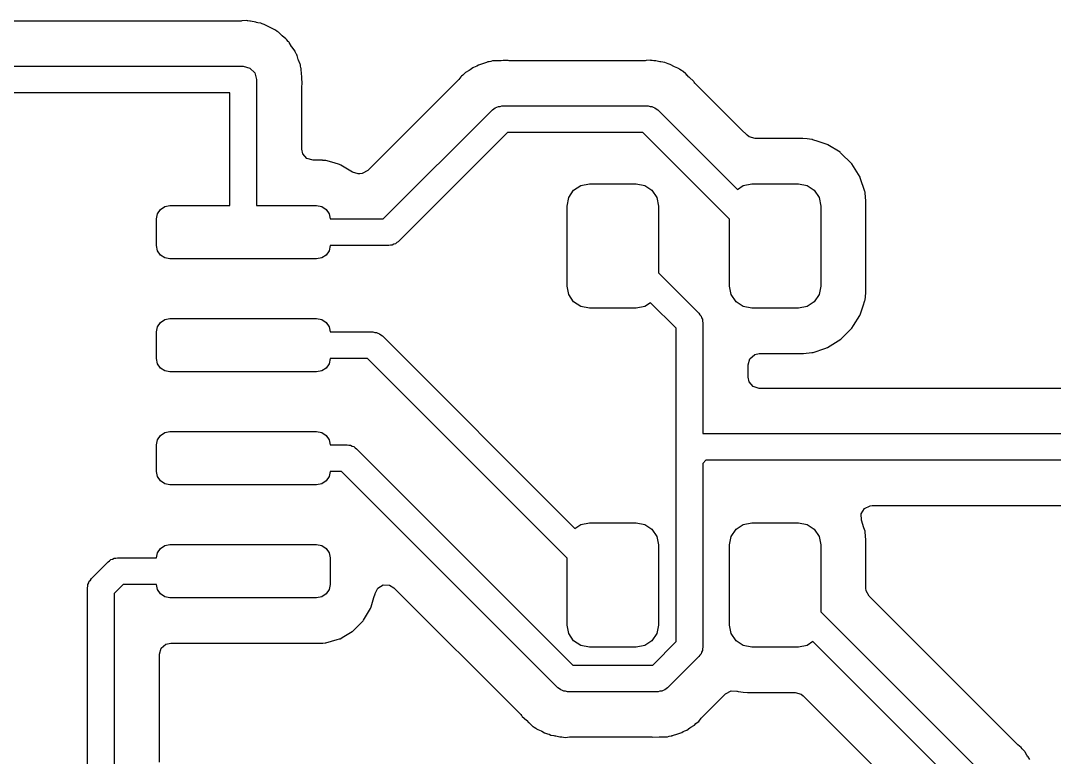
# Model space of a CAD drawing. Extents: x 51 to 243, y -135 to -54.
# Drawn here: x 224 to 235.62, y -82.23 to -73.95 of the extents above; entities that cross this region are included whole.
import ezdxf

# ---------------------------------------------------------------- set-up
doc = ezdxf.new("R2010")
doc.units = 0
doc.layers.add('BLACK', color=7, linetype='CONTINUOUS')

msp = doc.modelspace()

# ---------------------------------------------------------------- linework, layer by layer
at = {"layer": 'BLACK', "linetype": 'CONTINUOUS'}
for p, q in [((226.478, -73.9525), (220.619, -73.9525)), ((226.486, -73.9523), (226.478, -73.9525)), ((226.545, -73.9486), (226.486, -73.9523)), ((226.552, -73.9501), (226.545, -73.9486)), ((226.554, -73.9503), (226.552, -73.9501)), ((226.552, -73.9501), (226.552, -73.9501)), ((226.577, -73.9525), (226.554, -73.9503)), ((226.586, -73.9525), (226.577, -73.9525)), ((226.643, -73.9671), (226.586, -73.9525)), ((226.651, -73.9688), (226.643, -73.9671)), ((226.666, -73.9718), (226.651, -73.9688)), ((226.7, -73.9783), (226.666, -73.9718)), ((226.708, -73.9798), (226.7, -73.9783)), ((226.7, -73.9783), (226.7, -73.9783)), ((226.715, -73.9831), (226.708, -73.9798)), ((226.716, -73.9836), (226.715, -73.9831)), ((226.715, -73.9831), (226.715, -73.9831)), ((226.739, -73.9916), (226.716, -73.9836)), ((226.739, -73.9918), (226.739, -73.9916)), ((226.74, -73.9919), (226.739, -73.9918)), ((226.747, -73.9939), (226.74, -73.9919)), ((226.74, -73.9919), (226.74, -73.9919)), ((226.754, -73.9977), (226.747, -73.9939)), ((226.799, -74.0221), (226.754, -73.9977)), ((226.754, -73.9977), (226.754, -73.9977)), ((226.806, -74.0257), (226.799, -74.0221)), ((226.859, -74.0506), (226.806, -74.0257)), ((226.865, -74.0556), (226.859, -74.0506)), ((226.866, -74.0563), (226.865, -74.0556)), ((226.885, -74.0697), (226.866, -74.0563)), ((226.886, -74.0702), (226.885, -74.0697)), ((226.893, -74.074), (226.886, -74.0702)), ((226.886, -74.0702), (226.886, -74.0702)), ((226.899, -74.0795), (226.893, -74.074)), ((226.936, -74.1141), (226.899, -74.0795)), ((226.899, -74.0795), (226.899, -74.0795)), ((226.942, -74.1193), (226.936, -74.1141)), ((226.981, -74.1516), (226.942, -74.1193)), ((226.987, -74.1566), (226.981, -74.1516)), ((226.992, -74.1631), (226.987, -74.1566)), ((226.992, -74.1639), (226.992, -74.1631)), ((227.008, -74.1817), (226.992, -74.1639)), ((227.014, -74.1879), (227.008, -74.1817)), ((227.019, -74.1946), (227.014, -74.1879)), ((227.046, -74.2373), (227.019, -74.1946)), ((227.05, -74.2439), (227.046, -74.2373)), ((227.085, -74.2912), (227.05, -74.2439)), ((227.088, -74.2986), (227.085, -74.2912)), ((227.088, -74.2996), (227.088, -74.2986)), ((227.099, -74.3208), (227.088, -74.2996)), ((227.099, -74.3217), (227.099, -74.3208)), ((227.104, -74.3284), (227.099, -74.3217)), ((227.099, -74.3217), (227.099, -74.3217)), ((227.106, -74.3359), (227.104, -74.3284)), ((227.108, -74.3411), (227.106, -74.3359)), ((227.106, -74.3359), (227.106, -74.3359)), ((227.121, -74.3834), (227.108, -74.3411)), ((227.122, -74.384), (227.121, -74.3834)), ((227.124, -74.3915), (227.122, -74.384)), ((227.143, -74.4386), (227.124, -74.3915)), ((227.146, -74.4459), (227.143, -74.4386)), ((227.143, -74.4386), (227.143, -74.4386)), ((227.147, -74.4538), (227.146, -74.4459)), ((227.147, -74.4549), (227.147, -74.4538)), ((229.145, -74.4479), (229.127, -74.4588)), ((229.19, -74.435), (229.145, -74.4479)), ((229.201, -74.4311), (229.19, -74.435)), ((229.237, -74.417), (229.201, -74.4311)), ((229.244, -74.4141), (229.237, -74.417)), ((229.237, -74.417), (229.237, -74.417)), ((229.252, -74.4131), (229.244, -74.4141)), ((229.258, -74.4123), (229.252, -74.4131)), ((229.252, -74.4131), (229.252, -74.4131)), ((229.265, -74.4114), (229.258, -74.4123)), ((229.285, -74.4074), (229.265, -74.4114)), ((229.305, -74.4014), (229.285, -74.4074)), ((229.351, -74.4), (229.305, -74.4014)), ((229.363, -74.3991), (229.351, -74.4)), ((229.368, -74.3985), (229.363, -74.3991)), ((229.397, -74.3985), (229.368, -74.3985)), ((229.401, -74.3984), (229.397, -74.3985)), ((229.422, -74.3978), (229.401, -74.3984)), ((229.471, -74.3962), (229.422, -74.3978)), ((229.479, -74.3979), (229.471, -74.3962)), ((229.491, -74.3985), (229.479, -74.3979)), ((229.479, -74.3979), (229.479, -74.3979)), ((231.019, -74.3985), (229.491, -74.3985)), ((231.03, -74.3979), (231.019, -74.3985)), ((231.076, -74.3936), (231.03, -74.3979)), ((231.084, -74.3948), (231.076, -74.3936)), ((231.098, -74.3969), (231.084, -74.3948)), ((231.117, -74.3985), (231.098, -74.3969)), ((231.139, -74.3985), (231.117, -74.3985)), ((231.155, -74.4028), (231.139, -74.3985)), ((231.183, -74.41), (231.155, -74.4028)), ((231.195, -74.4124), (231.183, -74.41)), ((231.241, -74.4196), (231.195, -74.4124)), ((231.26, -74.4281), (231.241, -74.4196)), ((231.279, -74.4345), (231.26, -74.4281)), ((231.3, -74.4399), (231.279, -74.4345)), ((231.307, -74.4437), (231.3, -74.4399)), ((231.34, -74.4621), (231.307, -74.4437)), ((231.307, -74.4437), (231.307, -74.4437)), ((220.537, -74.461), (226.503, -74.461)), ((226.503, -74.461), (226.578, -74.4811)), ((226.578, -74.4811), (226.633, -74.536)), ((226.633, -74.536), (226.653, -74.611)), ((227.152, -74.478), (227.147, -74.4549)), ((227.155, -74.4866), (227.152, -74.478)), ((227.155, -74.4945), (227.155, -74.4866)), ((227.159, -74.545), (227.155, -74.4945)), ((227.155, -74.4945), (227.155, -74.4945)), ((227.159, -74.5529), (227.159, -74.545)), ((227.161, -74.5696), (227.159, -74.5529)), ((227.161, -74.5864), (227.161, -74.5696)), ((228.972, -74.5605), (228.955, -74.5732)), ((228.987, -74.5477), (228.972, -74.5605)), ((229.002, -74.5325), (228.987, -74.5477)), ((229.042, -74.509), (229.002, -74.5325)), ((229.052, -74.5025), (229.042, -74.509)), ((229.083, -74.48), (229.052, -74.5025)), ((229.089, -74.4754), (229.083, -74.48)), ((229.083, -74.48), (229.083, -74.48)), ((229.109, -74.4675), (229.089, -74.4754)), ((229.127, -74.4588), (229.109, -74.4675)), ((231.351, -74.4673), (231.34, -74.4621)), ((231.386, -74.4825), (231.351, -74.4673)), ((231.393, -74.4857), (231.386, -74.4825)), ((231.386, -74.4825), (231.386, -74.4825)), ((231.4, -74.4906), (231.393, -74.4857)), ((231.41, -74.4988), (231.4, -74.4906)), ((231.427, -74.5097), (231.41, -74.4988)), ((231.439, -74.5162), (231.427, -74.5097)), ((231.446, -74.52), (231.439, -74.5162)), ((231.475, -74.5477), (231.446, -74.52)), ((231.479, -74.5516), (231.475, -74.5477)), ((231.488, -74.5594), (231.479, -74.5516)), ((231.492, -74.5621), (231.488, -74.5594)), ((231.512, -74.5826), (231.492, -74.5621)), ((226.653, -74.611), (226.653, -76.027)), ((227.162, -74.5943), (227.161, -74.5864)), ((227.161, -74.6852), (227.164, -74.6615)), ((227.161, -75.3925), (227.161, -74.6852)), ((227.165, -74.6527), (227.162, -74.5943)), ((227.164, -74.6605), (227.165, -74.6527)), ((227.164, -74.6615), (227.164, -74.6605)), ((227.164, -74.6605), (227.164, -74.6605)), ((228.917, -74.6175), (227.903, -75.6316)), ((228.925, -74.6088), (228.917, -74.6175)), ((228.95, -74.5793), (228.925, -74.6088)), ((228.955, -74.5732), (228.95, -74.5793)), ((231.515, -74.5854), (231.512, -74.5826)), ((231.567, -74.6339), (231.515, -74.5854)), ((231.571, -74.6406), (231.567, -74.6339)), ((231.579, -74.6494), (231.571, -74.6406)), ((232.1, -75.1704), (231.579, -74.6494)), ((226.353, -74.761), (220.599, -74.761)), ((226.353, -76.027), (226.353, -74.761)), ((229.353, -74.922), (229.37, -74.9121)), ((229.37, -74.9121), (229.39, -74.9121)), ((229.39, -74.9121), (229.409, -74.907)), ((229.409, -74.907), (231.055, -74.907)), ((231.055, -74.907), (231.075, -74.9121)), ((231.075, -74.9121), (231.094, -74.9121)), ((231.094, -74.9121), (231.111, -74.922)), ((228.077, -76.177), (229.303, -74.9509)), ((229.303, -74.9509), (229.32, -74.9411)), ((229.32, -74.9411), (229.334, -74.9271)), ((229.334, -74.9271), (229.353, -74.922)), ((231.111, -74.922), (231.13, -74.9271)), ((231.13, -74.9271), (231.144, -74.9411)), ((231.144, -74.9411), (231.162, -74.9509)), ((231.162, -74.9509), (232.056, -75.8454)), ((229.471, -75.207), (228.245, -76.4331)), ((230.993, -75.207), (229.471, -75.207)), ((231.968, -76.1816), (230.993, -75.207)), ((232.166, -75.2366), (232.1, -75.1704)), ((232.187, -75.2535), (232.166, -75.2366)), ((232.255, -75.2735), (232.187, -75.2535)), ((232.793, -75.2735), (232.255, -75.2735)), ((232.841, -75.2784), (232.793, -75.2735)), ((232.891, -75.2835), (232.841, -75.2784)), ((232.898, -75.2842), (232.891, -75.2835)), ((232.891, -75.2835), (232.891, -75.2835)), ((232.904, -75.2864), (232.898, -75.2842)), ((232.963, -75.3058), (232.904, -75.2864)), ((232.904, -75.2864), (232.904, -75.2864)), ((233.066, -75.3399), (232.963, -75.3058)), ((233.072, -75.3437), (233.066, -75.3399)), ((233.209, -75.4284), (233.072, -75.3437)), ((233.072, -75.3437), (233.072, -75.3437)), ((227.173, -75.4448), (227.161, -75.3925)), ((227.219, -75.4985), (227.173, -75.4448)), ((227.287, -75.5185), (227.219, -75.4985)), ((233.216, -75.4327), (233.209, -75.4284)), ((233.341, -75.5577), (233.216, -75.4327)), ((227.395, -75.5185), (227.287, -75.5185)), ((227.397, -75.5187), (227.395, -75.5185)), ((227.425, -75.5209), (227.397, -75.5187)), ((227.397, -75.5187), (227.397, -75.5187)), ((227.432, -75.5214), (227.425, -75.5209)), ((227.425, -75.5209), (227.425, -75.5209)), ((227.524, -75.5482), (227.432, -75.5214)), ((227.584, -75.5656), (227.524, -75.5482)), ((227.592, -75.5679), (227.584, -75.5656)), ((227.584, -75.5656), (227.584, -75.5656)), ((227.598, -75.5719), (227.592, -75.5679)), ((227.732, -75.651), (227.598, -75.5719)), ((227.598, -75.5719), (227.598, -75.5719)), ((233.435, -75.7081), (233.341, -75.5577)), ((227.796, -75.6685), (227.732, -75.651)), ((227.814, -75.6685), (227.796, -75.6685)), ((227.841, -75.6656), (227.814, -75.6685)), ((227.903, -75.6316), (227.841, -75.6656)), ((233.437, -75.715), (233.435, -75.7081)), ((233.488, -75.8678), (233.437, -75.715)), ((230.216, -75.8552), (230.297, -75.801)), ((230.297, -75.801), (230.393, -75.782)), ((230.393, -75.782), (230.918, -75.782)), ((230.918, -75.782), (231.014, -75.801)), ((231.014, -75.801), (231.095, -75.8552)), ((232.056, -75.8454), (232.122, -75.801)), ((232.122, -75.801), (232.218, -75.782)), ((232.218, -75.782), (232.743, -75.782)), ((232.743, -75.782), (232.839, -75.801)), ((232.839, -75.801), (232.92, -75.8552)), ((230.143, -76.032), (230.162, -75.9363)), ((230.162, -75.9363), (230.216, -75.8552)), ((231.095, -75.8552), (231.149, -75.9363)), ((231.149, -75.9363), (231.168, -76.032)), ((232.92, -75.8552), (232.974, -75.9363)), ((232.974, -75.9363), (232.993, -76.032)), ((233.491, -75.8758), (233.488, -75.8678)), ((233.491, -75.8827), (233.491, -75.8758)), ((233.501, -75.9783), (233.491, -75.8827)), ((233.491, -75.8827), (233.491, -75.8827)), ((225.539, -76.1196), (225.572, -76.0709)), ((225.572, -76.0709), (225.621, -76.0384)), ((225.621, -76.0384), (225.678, -76.027)), ((225.678, -76.027), (226.353, -76.027)), ((226.653, -76.027), (227.328, -76.027)), ((227.328, -76.027), (227.385, -76.0384)), ((227.385, -76.0384), (227.434, -76.0709)), ((227.434, -76.0709), (227.467, -76.1196)), ((230.143, -76.932), (230.143, -76.032)), ((231.168, -76.032), (231.168, -76.7824)), ((232.993, -76.032), (232.993, -76.932)), ((233.501, -75.9816), (233.501, -75.9783)), ((233.501, -76.9824), (233.501, -75.9816)), ((225.528, -76.177), (225.539, -76.1196)), ((225.528, -76.477), (225.528, -76.177)), ((227.467, -76.1196), (227.478, -76.177)), ((227.478, -76.177), (228.077, -76.177)), ((231.968, -76.932), (231.968, -76.1816)), ((225.539, -76.5344), (225.528, -76.477)), ((225.572, -76.5831), (225.539, -76.5344)), ((227.467, -76.5344), (227.434, -76.5831)), ((227.478, -76.477), (227.467, -76.5344)), ((228.139, -76.477), (227.478, -76.477)), ((228.158, -76.4719), (228.139, -76.477)), ((228.178, -76.4719), (228.158, -76.4719)), ((228.195, -76.462), (228.178, -76.4719)), ((228.214, -76.4569), (228.195, -76.462)), ((228.228, -76.4429), (228.214, -76.4569)), ((228.245, -76.4331), (228.228, -76.4429)), ((225.621, -76.6156), (225.572, -76.5831)), ((225.678, -76.627), (225.621, -76.6156)), ((227.328, -76.627), (225.678, -76.627)), ((227.385, -76.6156), (227.328, -76.627)), ((227.434, -76.5831), (227.385, -76.6156)), ((231.168, -76.7824), (231.624, -77.238)), ((230.162, -77.0277), (230.143, -76.932)), ((231.987, -77.0277), (231.968, -76.932)), ((232.993, -76.932), (232.974, -77.0277)), ((233.494, -77.0544), (233.499, -77.0038)), ((233.499, -77.0038), (233.501, -76.9824)), ((230.216, -77.1088), (230.162, -77.0277)), ((230.297, -77.163), (230.216, -77.1088)), ((231.08, -77.1186), (231.014, -77.163)), ((231.368, -77.4062), (231.08, -77.1186)), ((232.041, -77.1088), (231.987, -77.0277)), ((232.122, -77.163), (232.041, -77.1088)), ((232.92, -77.1088), (232.839, -77.163)), ((232.974, -77.0277), (232.92, -77.1088)), ((233.468, -77.1545), (233.489, -77.0934)), ((233.489, -77.0934), (233.491, -77.0869)), ((233.489, -77.0934), (233.489, -77.0934)), ((233.491, -77.0869), (233.494, -77.0544)), ((230.393, -77.182), (230.297, -77.163)), ((230.918, -77.182), (230.393, -77.182)), ((231.014, -77.163), (230.918, -77.182)), ((231.624, -77.238), (231.633, -77.2551)), ((232.218, -77.182), (232.122, -77.163)), ((232.743, -77.182), (232.218, -77.182)), ((232.839, -77.163), (232.743, -77.182)), ((233.435, -77.2547), (233.468, -77.1545)), ((225.539, -77.3896), (225.572, -77.3409)), ((225.572, -77.3409), (225.621, -77.3084)), ((225.621, -77.3084), (225.678, -77.297)), ((225.678, -77.297), (227.328, -77.297)), ((227.328, -77.297), (227.385, -77.3084)), ((227.385, -77.3084), (227.434, -77.3409)), ((227.434, -77.3409), (227.467, -77.3896)), ((231.633, -77.2551), (231.647, -77.269)), ((231.647, -77.269), (231.653, -77.2881)), ((231.653, -77.2881), (231.662, -77.3052)), ((231.662, -77.3052), (231.662, -77.3249)), ((231.662, -77.3249), (231.668, -77.344)), ((231.668, -77.344), (231.668, -78.59)), ((233.361, -77.3756), (233.431, -77.261)), ((233.431, -77.261), (233.435, -77.2547)), ((233.431, -77.261), (233.431, -77.261)), ((225.528, -77.447), (225.539, -77.3896)), ((225.528, -77.747), (225.528, -77.447)), ((227.467, -77.3896), (227.478, -77.447)), ((227.478, -77.447), (227.96, -77.447)), ((227.96, -77.447), (227.98, -77.4521)), ((227.98, -77.4521), (227.999, -77.4521)), ((227.999, -77.4521), (228.016, -77.462)), ((228.016, -77.462), (228.035, -77.4671)), ((228.035, -77.4671), (228.049, -77.4811)), ((231.368, -80.9282), (231.368, -77.4062)), ((233.217, -77.5305), (233.342, -77.4053)), ((233.342, -77.4053), (233.361, -77.3756)), ((228.049, -77.4811), (228.067, -77.4909)), ((228.067, -77.4909), (230.231, -79.6554)), ((233.067, -77.6235), (233.217, -77.5305)), ((232.196, -77.7484), (232.25, -77.7019)), ((232.25, -77.7019), (232.302, -77.6905)), ((232.302, -77.6905), (232.793, -77.6905)), ((232.793, -77.6905), (232.797, -77.6902)), ((232.797, -77.6902), (232.892, -77.6802)), ((232.797, -77.6902), (232.797, -77.6902)), ((232.892, -77.6802), (232.899, -77.6795)), ((232.892, -77.6802), (232.892, -77.6802)), ((232.899, -77.6795), (232.906, -77.6773)), ((232.906, -77.6773), (233.038, -77.6333)), ((232.906, -77.6773), (232.906, -77.6773)), ((233.038, -77.6333), (233.067, -77.6235)), ((225.539, -77.8044), (225.528, -77.747)), ((225.572, -77.8531), (225.539, -77.8044)), ((227.467, -77.8044), (227.434, -77.8531)), ((227.478, -77.747), (227.467, -77.8044)), ((227.898, -77.747), (227.478, -77.747)), ((230.143, -79.9916), (227.898, -77.747)), ((232.176, -77.8165), (232.196, -77.7484)), ((232.176, -77.9555), (232.176, -77.8165)), ((225.621, -77.8856), (225.572, -77.8531)), ((225.678, -77.897), (225.621, -77.8856)), ((227.328, -77.897), (225.678, -77.897)), ((227.385, -77.8856), (227.328, -77.897)), ((227.434, -77.8531), (227.385, -77.8856)), ((232.187, -78.0078), (232.176, -77.9555)), ((232.234, -78.0615), (232.187, -78.0078)), ((232.302, -78.0815), (232.234, -78.0615)), ((236.894, -78.0815), (232.302, -78.0815)), ((225.539, -78.6596), (225.572, -78.6109)), ((225.572, -78.6109), (225.621, -78.5784)), ((225.621, -78.5784), (225.678, -78.567)), ((225.678, -78.567), (227.328, -78.567)), ((227.328, -78.567), (227.385, -78.5784)), ((227.385, -78.5784), (227.434, -78.6109)), ((227.434, -78.6109), (227.467, -78.6596)), ((231.668, -78.59), (237.296, -78.59)), ((225.528, -78.717), (225.539, -78.6596)), ((225.528, -79.017), (225.528, -78.717)), ((227.467, -78.6596), (227.478, -78.717)), ((227.478, -78.717), (227.67, -78.717)), ((227.67, -78.717), (227.689, -78.7221)), ((227.689, -78.7221), (227.709, -78.7221)), ((227.709, -78.7221), (227.726, -78.732)), ((227.726, -78.732), (227.745, -78.7371)), ((227.745, -78.7371), (227.759, -78.7511)), ((227.759, -78.7511), (227.776, -78.7609)), ((227.776, -78.7609), (230.207, -81.1915)), ((231.703, -78.89), (231.668, -78.9257)), ((231.668, -78.9257), (231.668, -80.9903)), ((237.294, -78.89), (231.703, -78.89)), ((225.539, -79.0744), (225.528, -79.017)), ((225.572, -79.1231), (225.539, -79.0744)), ((227.467, -79.0744), (227.434, -79.1231)), ((227.478, -79.017), (227.467, -79.0744)), ((227.608, -79.017), (227.478, -79.017)), ((230.039, -81.4476), (227.608, -79.017)), ((225.621, -79.1556), (225.572, -79.1231)), ((225.678, -79.167), (225.621, -79.1556)), ((227.328, -79.167), (225.678, -79.167)), ((227.385, -79.1556), (227.328, -79.167)), ((227.434, -79.1231), (227.385, -79.1556)), ((233.447, -79.4934), (233.484, -79.4323)), ((233.484, -79.4323), (233.547, -79.4005)), ((233.547, -79.4005), (233.57, -79.3985)), ((233.57, -79.3985), (236.894, -79.3985)), ((233.45, -79.5644), (233.447, -79.4934)), ((233.478, -79.6485), (233.45, -79.5644)), ((230.231, -79.6554), (230.297, -79.611)), ((230.297, -79.611), (230.393, -79.592)), ((230.393, -79.592), (230.918, -79.592)), ((230.918, -79.592), (231.014, -79.611)), ((231.014, -79.611), (231.095, -79.6652)), ((231.095, -79.6652), (231.149, -79.7463)), ((231.987, -79.7463), (232.041, -79.6652)), ((232.041, -79.6652), (232.122, -79.611)), ((232.122, -79.611), (232.218, -79.592)), ((232.218, -79.592), (232.743, -79.592)), ((232.743, -79.592), (232.839, -79.611)), ((232.839, -79.611), (232.92, -79.6652)), ((232.92, -79.6652), (232.974, -79.7463)), ((233.491, -79.6858), (233.478, -79.6485)), ((231.149, -79.7463), (231.168, -79.842)), ((231.968, -79.842), (231.987, -79.7463)), ((232.974, -79.7463), (232.993, -79.842)), ((233.491, -79.6927), (233.491, -79.6858)), ((233.501, -79.7883), (233.491, -79.6927)), ((233.491, -79.6927), (233.491, -79.6927)), ((233.501, -79.7916), (233.501, -79.7883)), ((233.501, -80.3295), (233.501, -79.7916)), ((225.539, -79.9296), (225.572, -79.8809)), ((225.572, -79.8809), (225.621, -79.8484)), ((225.621, -79.8484), (225.678, -79.837)), ((225.678, -79.837), (227.328, -79.837)), ((227.328, -79.837), (227.385, -79.8484)), ((227.385, -79.8484), (227.434, -79.8809)), ((227.434, -79.8809), (227.467, -79.9296)), ((231.168, -79.842), (231.168, -80.742)), ((231.968, -80.742), (231.968, -79.842)), ((232.993, -79.842), (232.993, -80.5924)), ((224.985, -80.0309), (225.002, -80.0211)), ((225.002, -80.0211), (225.016, -80.0071)), ((225.016, -80.0071), (225.035, -80.002)), ((225.035, -80.002), (225.052, -79.9921)), ((225.052, -79.9921), (225.072, -79.9921)), ((225.072, -79.9921), (225.091, -79.987)), ((225.091, -79.987), (225.528, -79.987)), ((225.528, -79.987), (225.539, -79.9296)), ((227.467, -79.9296), (227.478, -79.987)), ((227.478, -79.987), (227.478, -80.287)), ((230.143, -80.742), (230.143, -79.9916)), ((224.797, -80.2189), (224.985, -80.0309)), ((224.768, -80.2691), (224.773, -80.25)), ((224.773, -80.25), (224.787, -80.236)), ((224.787, -80.236), (224.797, -80.2189)), ((224.753, -80.325), (224.758, -80.3059)), ((224.753, -82.742), (224.753, -80.325)), ((224.758, -80.2862), (224.768, -80.2691)), ((224.758, -80.3059), (224.758, -80.2862)), ((225.153, -80.287), (225.053, -80.3871)), ((225.528, -80.287), (225.153, -80.287)), ((225.539, -80.3444), (225.528, -80.287)), ((225.572, -80.3931), (225.539, -80.3444)), ((227.467, -80.3444), (227.434, -80.3931)), ((227.478, -80.287), (227.467, -80.3444)), ((227.984, -80.3891), (228.015, -80.3271)), ((228.015, -80.3271), (228.076, -80.291)), ((228.076, -80.291), (228.147, -80.2937)), ((228.147, -80.2937), (228.196, -80.3241)), ((228.196, -80.3241), (229.621, -81.7491)), ((233.504, -80.3563), (233.501, -80.3295)), ((233.538, -80.4186), (233.504, -80.3563)), ((225.053, -80.3871), (225.053, -82.742)), ((225.621, -80.4256), (225.572, -80.3931)), ((225.678, -80.437), (225.621, -80.4256)), ((227.328, -80.437), (225.678, -80.437)), ((227.385, -80.4256), (227.328, -80.437)), ((227.434, -80.3931), (227.385, -80.4256)), ((227.941, -80.538), (227.972, -80.4314)), ((227.972, -80.4314), (227.984, -80.3908)), ((227.984, -80.3908), (227.984, -80.3891)), ((235.2, -82.0802), (233.538, -80.4186)), ((227.856, -80.687), (227.933, -80.5574)), ((227.933, -80.5574), (227.937, -80.5506)), ((227.937, -80.5506), (227.941, -80.538)), ((232.993, -80.5924), (234.867, -82.4659)), ((227.735, -80.8115), (227.852, -80.6938)), ((227.852, -80.6938), (227.856, -80.687)), ((227.856, -80.687), (227.856, -80.687)), ((227.634, -80.8709), (227.728, -80.8155)), ((227.728, -80.8155), (227.735, -80.8115)), ((227.728, -80.8155), (227.728, -80.8155)), ((230.162, -80.8377), (230.143, -80.742)), ((230.216, -80.9188), (230.162, -80.8377)), ((231.149, -80.8377), (231.095, -80.9188)), ((231.168, -80.742), (231.149, -80.8377)), ((231.987, -80.8377), (231.968, -80.742)), ((232.041, -80.9188), (231.987, -80.8377)), ((225.582, -81.0034), (225.635, -80.9569)), ((225.635, -80.9569), (225.688, -80.9455)), ((225.688, -80.9455), (227.395, -80.9455)), ((227.395, -80.9455), (227.397, -80.9453)), ((227.397, -80.9453), (227.425, -80.9431)), ((227.397, -80.9453), (227.397, -80.9453)), ((227.425, -80.9431), (227.432, -80.9426)), ((227.425, -80.9431), (227.425, -80.9431)), ((227.432, -80.9426), (227.558, -80.9059)), ((227.558, -80.9059), (227.584, -80.8984)), ((227.584, -80.8984), (227.592, -80.8961)), ((227.584, -80.8984), (227.584, -80.8984)), ((227.592, -80.8961), (227.634, -80.8709)), ((230.297, -80.973), (230.216, -80.9188)), ((231.095, -80.9188), (231.014, -80.973)), ((231.104, -81.1915), (231.368, -80.9282)), ((232.122, -80.973), (232.041, -80.9188)), ((232.905, -80.9286), (232.839, -80.973)), ((234.611, -82.6341), (232.905, -80.9286)), ((225.561, -81.0715), (225.582, -81.0034)), ((225.561, -82.2824), (225.561, -81.0715)), ((230.393, -80.992), (230.297, -80.973)), ((230.918, -80.992), (230.393, -80.992)), ((231.014, -80.973), (230.918, -80.992)), ((231.647, -81.0653), (231.633, -81.0793)), ((231.653, -81.0463), (231.647, -81.0653)), ((231.662, -81.0292), (231.653, -81.0463)), ((231.668, -80.9903), (231.662, -81.0094)), ((231.662, -81.0094), (231.662, -81.0292)), ((232.218, -80.992), (232.122, -80.973)), ((232.743, -80.992), (232.218, -80.992)), ((232.839, -80.973), (232.743, -80.992)), ((231.624, -81.0964), (231.272, -81.4476)), ((231.633, -81.0793), (231.624, -81.0964)), ((230.207, -81.1915), (231.104, -81.1915)), ((230.056, -81.4575), (230.039, -81.4476)), ((230.07, -81.4714), (230.056, -81.4575)), ((230.089, -81.4765), (230.07, -81.4714)), ((230.106, -81.4864), (230.089, -81.4765)), ((230.126, -81.4864), (230.106, -81.4864)), ((230.145, -81.4915), (230.126, -81.4864)), ((231.166, -81.4915), (230.145, -81.4915)), ((231.185, -81.4864), (231.166, -81.4915)), ((231.205, -81.4864), (231.185, -81.4864)), ((231.222, -81.4765), (231.205, -81.4864)), ((231.241, -81.4714), (231.222, -81.4765)), ((231.255, -81.4575), (231.241, -81.4714)), ((231.272, -81.4476), (231.255, -81.4575)), ((231.658, -81.781), (231.923, -81.5164)), ((231.923, -81.5164), (231.985, -81.4824)), ((231.985, -81.4824), (232.051, -81.4859)), ((232.051, -81.4859), (232.054, -81.4869)), ((232.054, -81.4869), (232.063, -81.4898)), ((232.063, -81.4898), (232.07, -81.4905)), ((232.07, -81.4905), (232.07, -81.4905)), ((232.07, -81.4905), (232.119, -81.4955)), ((232.119, -81.4955), (232.168, -81.5005)), ((232.168, -81.5005), (232.706, -81.5005)), ((232.706, -81.5005), (232.774, -81.5205)), ((232.774, -81.5205), (232.795, -81.5374)), ((232.795, -81.5374), (234.065, -82.8079)), ((229.621, -81.7491), (229.629, -81.7579)), ((229.629, -81.7579), (229.633, -81.7646)), ((229.633, -81.7646), (229.639, -81.77)), ((229.639, -81.77), (229.639, -81.77)), ((229.639, -81.77), (229.685, -81.8131)), ((229.685, -81.8131), (229.688, -81.8159)), ((229.688, -81.8159), (229.708, -81.8364)), ((229.708, -81.8364), (229.712, -81.8392)), ((229.712, -81.8392), (229.721, -81.8469)), ((229.721, -81.8469), (229.755, -81.8785)), ((229.755, -81.8785), (229.761, -81.8823)), ((229.761, -81.8823), (229.761, -81.8823)), ((229.761, -81.8823), (229.773, -81.8888)), ((231.533, -81.8895), (231.566, -81.87)), ((231.566, -81.87), (231.573, -81.866)), ((231.566, -81.87), (231.566, -81.87)), ((231.573, -81.866), (231.588, -81.8508)), ((231.588, -81.8508), (231.603, -81.838)), ((231.603, -81.838), (231.605, -81.8369)), ((231.605, -81.8369), (231.621, -81.8254)), ((231.621, -81.8254), (231.65, -81.7898)), ((231.65, -81.7898), (231.658, -81.781)), ((229.773, -81.8888), (229.79, -81.8997)), ((229.79, -81.8997), (229.8, -81.9075)), ((229.8, -81.9075), (229.807, -81.9128)), ((229.807, -81.9128), (229.814, -81.916)), ((229.814, -81.916), (229.814, -81.916)), ((229.814, -81.916), (229.849, -81.9312)), ((229.849, -81.9312), (229.86, -81.9364)), ((229.86, -81.9364), (229.89, -81.9529)), ((229.89, -81.9529), (229.9, -81.9586)), ((229.9, -81.9586), (229.921, -81.964)), ((229.921, -81.964), (229.94, -81.9704)), ((229.94, -81.9704), (229.959, -81.9789)), ((229.959, -81.9789), (229.994, -81.9844)), ((229.994, -81.9844), (230.005, -81.9861)), ((230.005, -81.9861), (230.017, -81.9885)), ((230.017, -81.9885), (230.032, -81.9925)), ((230.032, -81.9925), (230.061, -82)), ((230.061, -82), (230.083, -82)), ((230.083, -82), (230.103, -82.0016)), ((230.103, -82.0016), (230.124, -82.0049)), ((230.124, -82.0049), (230.17, -82.0006)), ((230.17, -82.0006), (230.182, -82)), ((230.182, -82), (231.084, -82)), ((231.084, -82), (231.096, -82.0006)), ((231.096, -82.0006), (231.096, -82.0006)), ((231.096, -82.0006), (231.104, -82.0023)), ((231.104, -82.0023), (231.175, -82.0001)), ((231.175, -82.0001), (231.179, -82)), ((231.179, -82), (231.208, -82)), ((231.208, -82), (231.212, -81.9995)), ((231.212, -81.9995), (231.224, -81.9985)), ((231.224, -81.9985), (231.27, -81.9971)), ((231.27, -81.9971), (231.291, -81.9911)), ((231.291, -81.9911), (231.31, -81.9871)), ((231.31, -81.9871), (231.318, -81.9861)), ((231.318, -81.9861), (231.324, -81.9854)), ((231.324, -81.9854), (231.331, -81.9844)), ((231.324, -81.9854), (231.324, -81.9854)), ((231.331, -81.9844), (231.339, -81.9815)), ((231.339, -81.9815), (231.374, -81.9674)), ((231.339, -81.9815), (231.339, -81.9815)), ((231.374, -81.9674), (231.386, -81.9636)), ((231.386, -81.9636), (231.43, -81.9507)), ((231.43, -81.9507), (231.448, -81.9397)), ((231.448, -81.9397), (231.466, -81.9311)), ((231.466, -81.9311), (231.486, -81.9232)), ((231.486, -81.9232), (231.523, -81.896)), ((231.523, -81.896), (231.533, -81.8895)), ((235.209, -82.0882), (235.2, -82.0802)), ((235.244, -82.1177), (235.209, -82.0882)), ((235.257, -82.135), (235.244, -82.1177)), ((235.27, -82.15), (235.257, -82.135)), ((235.285, -82.1652), (235.27, -82.15)), ((235.289, -82.172), (235.285, -82.1652)), ((235.308, -82.205), (235.289, -82.172)), ((235.289, -82.172), (235.289, -82.172)), ((235.315, -82.2149), (235.308, -82.205)), ((235.322, -82.2247), (235.315, -82.2149)), ((235.342, -82.2523), (235.322, -82.2247))]:
    msp.add_line(p, q, dxfattribs=at)

doc.saveas('drawing.dxf')
